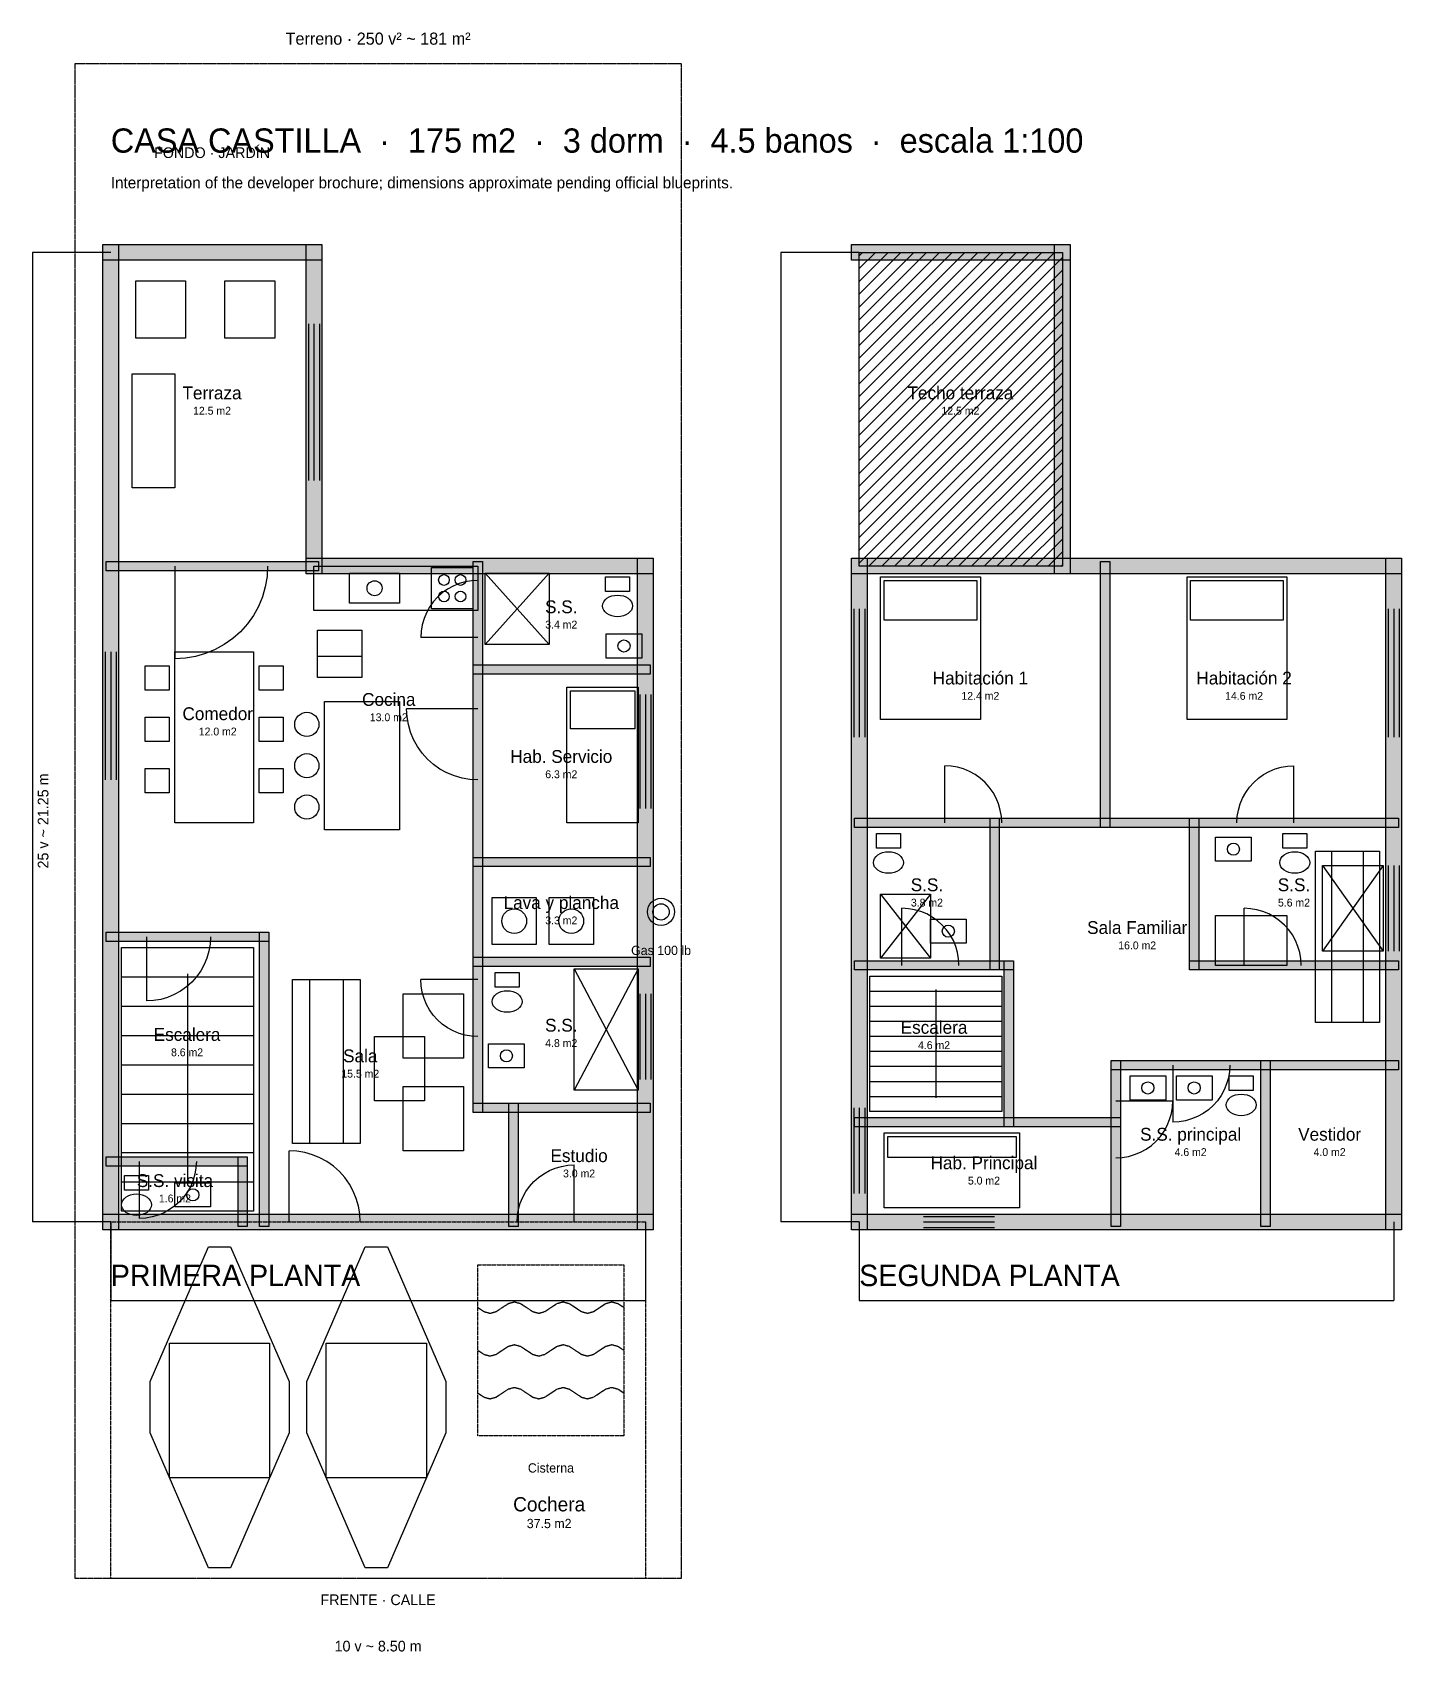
# Model space of a CAD drawing. Header units: millimetres. Extents: x -1100 to 18110, y -6027 to 16688.
import ezdxf
from ezdxf.enums import TextEntityAlignment as Align

# ---------------------------------------------------------------- set-up
doc = ezdxf.new("R2010")
doc.units = ezdxf.units.MM
doc.linetypes.add('DASHDOT', pattern=[3.556, 2.54, -0.508, 0, -0.508])
doc.linetypes.add('DASHED', pattern=[1.524, 1.27, -0.254])
for name, color, linetype in [('A-ANNO-DIMS', 2, 'Continuous'), ('A-ANNO-TEXT', 7, 'Continuous'), ('A-DOOR', 3, 'Continuous'), ('A-GLAZ', 4, 'Continuous'), ('A-KITCHEN', 30, 'Continuous'), ('A-PROP', 3, 'DASHDOT'), ('A-ROOF', 1, 'Continuous'), ('A-SITE', 8, 'DASHED'), ('A-WALL', 7, 'Continuous'), ('A-WALL-PATT', 8, 'Continuous'), ('I-FURN', 9, 'Continuous'), ('M-GAS', 2, 'Continuous'), ('P-CIST', 4, 'DASHED')]:
    doc.layers.add(name, color=color, linetype=linetype)
doc.styles.add('OpenSansCondensed-Light', font='OpenSansCondensed-Light.ttf')
doc.dimstyles.new('EZDXF', dxfattribs={"dimtxt": 0.25, "dimasz": 0.175, "dimexe": 0.375, "dimexo": 0.125, "dimgap": 0.1, "dimtad": 1, "dimlfac": 100, "dimzin": 12, "dimdsep": 46, "dimtxsty": 'OpenSansCondensed-Light', "dimblk": 'ARCHTICK', "dimcen": 2.5, "dimazin": 3, "dimtfac": 0.5, "dimtmove": 2, "dimatfit": 3})

# ---------------------------------------------------------------- blocks, each defined once
blk = doc.blocks.new('_ARCHTICK')
at = {"color": 0, "linetype": 'BYBLOCK', "const_width": 0.15}
blk.add_lwpolyline([(-0.5, -0.5), (0.5, 0.5)], dxfattribs=at)

msp = doc.modelspace()

# ---------------------------------------------------------------- hatches: boundary and pattern name
at = {"layer": 'A-ROOF'}
h = msp.add_hatch(dxfattribs=at)
h.set_pattern_fill('ANSI31', scale=40)
h.paths.add_polyline_path([(10500, 13600), (13350, 13600), (13350, 9200), (10500, 9200)])
at = {"layer": 'A-WALL-PATT'}
for points in [[(-110, 13710), (2960, 13710), (2960, 13490), (-110, 13490)], [(-110, 13710), (110, 13710), (110, -110), (-110, -110)], [(2740, 13710), (2960, 13710), (2960, 9090), (2740, 9090)], [(10390, 13710), (13460, 13710), (13460, 13490), (10390, 13490)], [(13240, 13710), (13460, 13710), (13460, 9090), (13240, 9090)], [(-65, 9265), (2915, 9265), (2915, 9135), (-65, 9135)], [(2740, 9310), (7610, 9310), (7610, 9090), (2740, 9090)], [(5085, 9265), (5215, 9265), (5215, 1535), (5085, 1535)], [(7390, 9310), (7610, 9310), (7610, -110), (7390, -110)], [(10390, 9310), (10610, 9310), (10610, -110), (10390, -110)], [(10390, 9310), (13460, 9310), (13460, 9090), (10390, 9090)], [(13240, 9310), (18110, 9310), (18110, 9090), (13240, 9090)], [(13885, 9265), (14015, 9265), (14015, 5535), (13885, 5535)], [(17890, 9310), (18110, 9310), (18110, -110), (17890, -110)], [(5085, 7815), (7565, 7815), (7565, 7685), (5085, 7685)], [(10435, 5665), (14015, 5665), (14015, 5535), (10435, 5535)], [(12335, 5665), (12465, 5665), (12465, 3535), (12335, 3535)], [(13885, 5665), (18065, 5665), (18065, 5535), (13885, 5535)], [(15135, 5665), (15265, 5665), (15265, 3535), (15135, 3535)], [(5085, 5115), (7565, 5115), (7565, 4985), (5085, 4985)], [(-65, 4065), (2215, 4065), (2215, 3935), (-65, 3935)], [(2085, 4065), (2215, 4065), (2215, -65), (2085, -65)], [(5085, 3715), (7565, 3715), (7565, 3585), (5085, 3585)], [(10435, 3665), (12465, 3665), (12465, 3535), (10435, 3535)], [(10435, 3665), (12665, 3665), (12665, 3535), (10435, 3535)], [(12535, 3665), (12665, 3665), (12665, 1335), (12535, 1335)], [(15135, 3665), (18065, 3665), (18065, 3535), (15135, 3535)], [(14035, 2265), (14165, 2265), (14165, -65), (14035, -65)], [(14035, 2265), (18065, 2265), (18065, 2135), (14035, 2135)], [(16135, 2265), (16265, 2265), (16265, -65), (16135, -65)], [(5085, 1665), (7565, 1665), (7565, 1535), (5085, 1535)], [(5585, 1665), (5715, 1665), (5715, -65), (5585, -65)], [(10435, 1465), (12665, 1465), (12665, 1335), (10435, 1335)], [(10435, 1465), (14165, 1465), (14165, 1335), (10435, 1335)], [(-65, 915), (1915, 915), (1915, 785), (-65, 785)], [(1785, 915), (1915, 915), (1915, -65), (1785, -65)], [(-110, 110), (7610, 110), (7610, -110), (-110, -110)], [(10390, 110), (18110, 110), (18110, -110), (10390, -110)]]:
    msp.add_hatch(color=8, dxfattribs=at).paths.add_polyline_path(points)

# ---------------------------------------------------------------- linework, layer by layer
at = {"layer": 'A-DOOR'}
for p, q in [((900, 9200), (900, 7900)), ((5150, 8200), (4350, 8200)), ((5150, 7200), (4150, 7200)), ((11700, 5600), (11700, 6400)), ((16600, 5600), (16600, 6400)), ((11100, 3600), (11100, 4400)), ((15900, 3600), (15900, 4400)), ((500, 4000), (500, 3100)), ((5150, 3400), (4350, 3400)), ((14900, 2200), (14900, 1400)), ((14100, 1700), (14900, 1700)), ((2500, 0), (2500, 1000)), ((400, 850), (400, 50)), ((6500, 0), (6500, 800))]:
    msp.add_line(p, q, dxfattribs=at)
for points in [[(2200, 9200), (2191.82587, 9054.44618), (2167.40629, 8910.72279), (2127.04833, 8770.63722), (2071.25953, 8635.95114), (2000.74146, 8508.3583), (1916.38093, 8389.46326), (1819.23882, 8280.76118), (1710.53674, 8183.61907), (1591.6417, 8099.25854), (1464.04886, 8028.74047), (1329.36278, 7972.95167), (1189.27721, 7932.59371), (1045.55382, 7908.17413), (900, 7900)], [(5150, 9000), (5060.42842, 8994.96977), (4971.98325, 8979.94233), (4885.77675, 8955.10666), (4802.89301, 8920.77509), (4724.37434, 8877.37936), (4651.20816, 8825.46519), (4584.31458, 8765.68542), (4524.53481, 8698.79184), (4472.62064, 8625.62566), (4429.22491, 8547.10699), (4394.89334, 8464.22325), (4370.05767, 8378.01675), (4355.03023, 8289.57158), (4350, 8200)], [(5150, 6200), (5038.03552, 6206.28779), (4927.47907, 6225.07209), (4819.72094, 6256.11667), (4716.11626, 6299.03113), (4617.96792, 6353.2758), (4526.5102, 6418.16852), (4442.89322, 6492.89322), (4368.16852, 6576.5102), (4303.2758, 6667.96792), (4249.03113, 6766.11626), (4206.11667, 6869.72094), (4175.07209, 6977.47907), (4156.28779, 7088.03552), (4150, 7200)], [(12500, 5600), (12494.96977, 5689.57158), (12479.94233, 5778.01675), (12455.10666, 5864.22325), (12420.77509, 5947.10699), (12377.37936, 6025.62566), (12325.46519, 6098.79184), (12265.68542, 6165.68542), (12198.79184, 6225.46519), (12125.62566, 6277.37936), (12047.10699, 6320.77509), (11964.22325, 6355.10666), (11878.01675, 6379.94233), (11789.57158, 6394.96977), (11700, 6400)], [(15800, 5600), (15805.03023, 5689.57158), (15820.05767, 5778.01675), (15844.89334, 5864.22325), (15879.22491, 5947.10699), (15922.62064, 6025.62566), (15974.53481, 6098.79184), (16034.31458, 6165.68542), (16101.20816, 6225.46519), (16174.37434, 6277.37936), (16252.89301, 6320.77509), (16335.77675, 6355.10666), (16421.98325, 6379.94233), (16510.42842, 6394.96977), (16600, 6400)], [(11900, 3600), (11894.96977, 3689.57158), (11879.94233, 3778.01675), (11855.10666, 3864.22325), (11820.77509, 3947.10699), (11777.37936, 4025.62566), (11725.46519, 4098.79184), (11665.68542, 4165.68542), (11598.79184, 4225.46519), (11525.62566, 4277.37936), (11447.10699, 4320.77509), (11364.22325, 4355.10666), (11278.01675, 4379.94233), (11189.57158, 4394.96977), (11100, 4400)], [(16700, 3600), (16694.96977, 3689.57158), (16679.94233, 3778.01675), (16655.10666, 3864.22325), (16620.77509, 3947.10699), (16577.37936, 4025.62566), (16525.46519, 4098.79184), (16465.68542, 4165.68542), (16398.79184, 4225.46519), (16325.62566, 4277.37936), (16247.10699, 4320.77509), (16164.22325, 4355.10666), (16078.01675, 4379.94233), (15989.57158, 4394.96977), (15900, 4400)], [(1400, 4000), (1394.34099, 3899.23197), (1377.43512, 3799.73116), (1349.495, 3702.74884), (1310.87198, 3609.50463), (1262.05178, 3521.17113), (1203.64833, 3438.85918), (1136.3961, 3363.6039), (1061.14082, 3296.35167), (978.82887, 3237.94822), (890.49537, 3189.12802), (797.25116, 3150.505), (700.26884, 3122.56488), (600.76803, 3105.65901), (500, 3100)], [(5150, 2600), (5060.42842, 2605.03023), (4971.98325, 2620.05767), (4885.77675, 2644.89334), (4802.89301, 2679.22491), (4724.37434, 2722.62064), (4651.20816, 2774.53481), (4584.31458, 2834.31458), (4524.53481, 2901.20816), (4472.62064, 2974.37434), (4429.22491, 3052.89301), (4394.89334, 3135.77675), (4370.05767, 3221.98325), (4355.03023, 3310.42842), (4350, 3400)], [(15700, 2200), (15694.96977, 2110.42842), (15679.94233, 2021.98325), (15655.10666, 1935.77675), (15620.77509, 1852.89301), (15577.37936, 1774.37434), (15525.46519, 1701.20816), (15465.68542, 1634.31458), (15398.79184, 1574.53481), (15325.62566, 1522.62064), (15247.10699, 1479.22491), (15164.22325, 1444.89334), (15078.01675, 1420.05767), (14989.57158, 1405.03023), (14900, 1400)], [(14100, 900), (14189.57158, 905.03023), (14278.01675, 920.05767), (14364.22325, 944.89334), (14447.10699, 979.22491), (14525.62566, 1022.62064), (14598.79184, 1074.53481), (14665.68542, 1134.31458), (14725.46519, 1201.20816), (14777.37936, 1274.37434), (14820.77509, 1352.89301), (14855.10666, 1435.77675), (14879.94233, 1521.98325), (14894.96977, 1610.42842), (14900, 1700)], [(3500, 0), (3493.71221, 111.96448), (3474.92791, 222.52093), (3443.88333, 330.27906), (3400.96887, 433.88374), (3346.7242, 532.03208), (3281.83148, 623.4898), (3207.10678, 707.10678), (3123.4898, 781.83148), (3032.03208, 846.7242), (2933.88374, 900.96887), (2830.27906, 943.88333), (2722.52093, 974.92791), (2611.96448, 993.71221), (2500, 1000)], [(1200, 850), (1194.96977, 760.42842), (1179.94233, 671.98325), (1155.10666, 585.77675), (1120.77509, 502.89301), (1077.37936, 424.37434), (1025.46519, 351.20816), (965.68542, 284.31458), (898.79184, 224.53481), (825.62566, 172.62064), (747.10699, 129.22491), (664.22325, 94.89334), (578.01675, 70.05767), (489.57158, 55.03023), (400, 50)], [(5700, 0), (5705.03023, 89.57158), (5720.05767, 178.01675), (5744.89334, 264.22325), (5779.22491, 347.10699), (5822.62064, 425.62566), (5874.53481, 498.79184), (5934.31458, 565.68542), (6001.20816, 625.46519), (6074.37434, 677.37936), (6152.89301, 720.77509), (6235.77675, 755.10666), (6321.98325, 779.94233), (6410.42842, 794.96977), (6500, 800)]]:
    msp.add_lwpolyline(points, dxfattribs=at)
at = {"layer": 'A-GLAZ'}
for p, q in [((2773, 12600), (2773, 10400)), ((2850, 12600), (2850, 10400)), ((2927, 12600), (2927, 10400)), ((10423, 8600), (10423, 6800)), ((10500, 8600), (10500, 6800)), ((10577, 8600), (10577, 6800)), ((17923, 8600), (17923, 6800)), ((18000, 8600), (18000, 6800)), ((18077, 8600), (18077, 6800)), ((-77, 8000), (-77, 6200)), ((0, 8000), (0, 6200)), ((77, 8000), (77, 6200)), ((7423, 7400), (7423, 5800)), ((7500, 7400), (7500, 5800)), ((7577, 7400), (7577, 5800)), ((17923, 5000), (17923, 3800)), ((18000, 5000), (18000, 3800)), ((18077, 5000), (18077, 3800)), ((7423, 3200), (7423, 2000)), ((7500, 3200), (7500, 2000)), ((7577, 3200), (7577, 2000)), ((10423, 1600), (10423, 400)), ((10500, 1600), (10500, 400)), ((10577, 1600), (10577, 400)), ((11400, 77), (12400, 77)), ((11400, 0), (12400, 0)), ((11400, -77), (12400, -77))]:
    msp.add_line(p, q, dxfattribs=at)
at = {"layer": 'A-KITCHEN'}
msp.add_line((2900, 7937), (3520, 7937), dxfattribs=at)
for points in [[(2850, 9200), (5150, 9200), (5150, 8580), (2850, 8580)], [(3350, 9100), (4050, 9100), (4050, 8680), (3350, 8680)], [(4500, 9180), (5080, 9180), (5080, 8600), (4500, 8600)], [(2900, 8300), (3520, 8300), (3520, 7640), (2900, 7640)], [(3000, 7300), (4050, 7300), (4050, 5500), (3000, 5500)]]:
    msp.add_lwpolyline(points, close=True, dxfattribs=at)
for centre, radius in [((3700, 8890), 105), ((4674, 9006), 75.4), ((4906, 9006), 75.4), ((4674, 8774), 75.4), ((4906, 8774), 75.4), ((2750, 6980), 170), ((2750, 6400), 170), ((2750, 5820), 170)]:
    msp.add_circle(centre, radius, dxfattribs=at)
at = {"layer": 'A-PROP'}
msp.add_lwpolyline([(-500, 16250), (8000, 16250), (8000, -5000), (-500, -5000)], close=True, dxfattribs=at)
at = {"layer": 'A-ROOF'}
msp.add_lwpolyline([(10500, 13600), (13350, 13600), (13350, 9200), (10500, 9200)], close=True, dxfattribs=at)
at = {"layer": 'A-SITE'}
msp.add_lwpolyline([(0, 0), (7500, 0), (7500, -5000), (0, -5000)], close=True, dxfattribs=at)
at = {"layer": 'A-WALL'}
for points in [[(-110, 13710), (2960, 13710), (2960, 13490), (-110, 13490)], [(-110, 13710), (110, 13710), (110, -110), (-110, -110)], [(2740, 13710), (2960, 13710), (2960, 9090), (2740, 9090)], [(10390, 13710), (13460, 13710), (13460, 13490), (10390, 13490)], [(13240, 13710), (13460, 13710), (13460, 9090), (13240, 9090)], [(-65, 9265), (2915, 9265), (2915, 9135), (-65, 9135)], [(2740, 9310), (7610, 9310), (7610, 9090), (2740, 9090)], [(5085, 9265), (5215, 9265), (5215, 1535), (5085, 1535)], [(7390, 9310), (7610, 9310), (7610, -110), (7390, -110)], [(10390, 9310), (10610, 9310), (10610, -110), (10390, -110)], [(10390, 9310), (13460, 9310), (13460, 9090), (10390, 9090)], [(13240, 9310), (18110, 9310), (18110, 9090), (13240, 9090)], [(13885, 9265), (14015, 9265), (14015, 5535), (13885, 5535)], [(17890, 9310), (18110, 9310), (18110, -110), (17890, -110)], [(5085, 7815), (7565, 7815), (7565, 7685), (5085, 7685)], [(10435, 5665), (14015, 5665), (14015, 5535), (10435, 5535)], [(12335, 5665), (12465, 5665), (12465, 3535), (12335, 3535)], [(13885, 5665), (18065, 5665), (18065, 5535), (13885, 5535)], [(15135, 5665), (15265, 5665), (15265, 3535), (15135, 3535)], [(5085, 5115), (7565, 5115), (7565, 4985), (5085, 4985)], [(-65, 4065), (2215, 4065), (2215, 3935), (-65, 3935)], [(2085, 4065), (2215, 4065), (2215, -65), (2085, -65)], [(5085, 3715), (7565, 3715), (7565, 3585), (5085, 3585)], [(10435, 3665), (12465, 3665), (12465, 3535), (10435, 3535)], [(10435, 3665), (12665, 3665), (12665, 3535), (10435, 3535)], [(12535, 3665), (12665, 3665), (12665, 1335), (12535, 1335)], [(15135, 3665), (18065, 3665), (18065, 3535), (15135, 3535)], [(14035, 2265), (14165, 2265), (14165, -65), (14035, -65)], [(14035, 2265), (18065, 2265), (18065, 2135), (14035, 2135)], [(16135, 2265), (16265, 2265), (16265, -65), (16135, -65)], [(5085, 1665), (7565, 1665), (7565, 1535), (5085, 1535)], [(5585, 1665), (5715, 1665), (5715, -65), (5585, -65)], [(10435, 1465), (12665, 1465), (12665, 1335), (10435, 1335)], [(10435, 1465), (14165, 1465), (14165, 1335), (10435, 1335)], [(-65, 915), (1915, 915), (1915, 785), (-65, 785)], [(1785, 915), (1915, 915), (1915, -65), (1785, -65)], [(-110, 110), (7610, 110), (7610, -110), (-110, -110)], [(10390, 110), (18110, 110), (18110, -110), (10390, -110)]]:
    msp.add_lwpolyline(points, close=True, dxfattribs=at)
at = {"layer": 'I-FURN'}
for p, q in [((5250, 9100), (6150, 8100)), ((6150, 9100), (5250, 8100)), ((17000, 5000), (17850, 3800)), ((17850, 5000), (17000, 3800)), ((10800, 4600), (11500, 3700)), ((11500, 4600), (10800, 3700)), ((150, 3438.88889), (2000, 3438.88889)), ((1075, 3480), (1075, 520)), ((6500, 3550), (7400, 1850)), ((7400, 3550), (6500, 1850)), ((10650, 3238.88889), (12500, 3238.88889)), ((11575, 3260), (11575, 1740)), ((150, 3027.77778), (2000, 3027.77778)), ((10650, 3027.77778), (12500, 3027.77778)), ((10650, 2816.66667), (12500, 2816.66667)), ((150, 2616.66667), (2000, 2616.66667)), ((10650, 2605.55556), (12500, 2605.55556)), ((10650, 2394.44444), (12500, 2394.44444)), ((150, 2205.55556), (2000, 2205.55556)), ((10650, 2183.33333), (12500, 2183.33333)), ((10650, 1972.22222), (12500, 1972.22222)), ((150, 1794.44444), (2000, 1794.44444)), ((10650, 1761.11111), (12500, 1761.11111)), ((150, 1383.33333), (2000, 1383.33333)), ((150, 972.22222), (2000, 972.22222)), ((150, 561.11111), (2000, 561.11111))]:
    msp.add_line(p, q, dxfattribs=at)
for points in [[(350, 13200), (1050, 13200), (1050, 12400), (350, 12400)], [(1600, 13200), (2300, 13200), (2300, 12400), (1600, 12400)], [(300, 11900), (900, 11900), (900, 10300), (300, 10300)], [(5250, 9100), (6150, 9100), (6150, 8100), (5250, 8100)], [(6942, 9050), (7278, 9050), (7278, 8846), (6942, 8846)], [(10800, 9050), (12200, 9050), (12200, 7050), (10800, 7050)], [(10850, 9000), (12150, 9000), (12150, 8440), (10850, 8440)], [(15100, 9050), (16500, 9050), (16500, 7050), (15100, 7050)], [(15150, 9000), (16450, 9000), (16450, 8440), (15150, 8440)], [(6950, 8250), (7450, 8250), (7450, 7910), (6950, 7910)], [(900, 8000), (2000, 8000), (2000, 5600), (900, 5600)], [(480, 7800), (820, 7800), (820, 7460), (480, 7460)], [(2080, 7800), (2420, 7800), (2420, 7460), (2080, 7460)], [(6400, 7500), (7400, 7500), (7400, 5600), (6400, 5600)], [(6450, 7450), (7350, 7450), (7350, 6918), (6450, 6918)], [(480, 7080), (820, 7080), (820, 6740), (480, 6740)], [(2080, 7080), (2420, 7080), (2420, 6740), (2080, 6740)], [(480, 6360), (820, 6360), (820, 6020), (480, 6020)], [(2080, 6360), (2420, 6360), (2420, 6020), (2080, 6020)], [(10742, 5450), (11078, 5450), (11078, 5246), (10742, 5246)], [(15500, 5400), (16000, 5400), (16000, 5060), (15500, 5060)], [(16442, 5450), (16778, 5450), (16778, 5246), (16442, 5246)], [(16900, 5200), (17800, 5200), (17800, 2800), (16900, 2800)], [(16900, 5200), (17125, 5200), (17125, 2800), (16900, 2800)], [(17000, 5000), (17850, 5000), (17850, 3800), (17000, 3800)], [(17575, 5200), (17800, 5200), (17800, 2800), (17575, 2800)], [(5350, 4550), (5970, 4550), (5970, 3890), (5350, 3890)], [(6150, 4550), (6770, 4550), (6770, 3890), (6150, 3890)], [(10800, 4600), (11500, 4600), (11500, 3700), (10800, 3700)], [(11500, 4250), (12000, 4250), (12000, 3910), (11500, 3910)], [(15500, 4300), (16500, 4300), (16500, 3600), (15500, 3600)], [(150, 3850), (2000, 3850), (2000, 150), (150, 150)], [(5392, 3500), (5728, 3500), (5728, 3296), (5392, 3296)], [(6500, 3550), (7400, 3550), (7400, 1850), (6500, 1850)], [(10650, 3450), (12500, 3450), (12500, 1550), (10650, 1550)], [(2550, 3400), (3500, 3400), (3500, 1100), (2550, 1100)], [(2550, 3400), (2787.5, 3400), (2787.5, 1100), (2550, 1100)], [(3262.5, 3400), (3500, 3400), (3500, 1100), (3262.5, 1100)], [(4100, 3200), (4950, 3200), (4950, 2300), (4100, 2300)], [(3700, 2600), (4400, 2600), (4400, 1700), (3700, 1700)], [(5300, 2500), (5800, 2500), (5800, 2160), (5300, 2160)], [(14300, 2050), (14800, 2050), (14800, 1710), (14300, 1710)], [(14950, 2050), (15450, 2050), (15450, 1710), (14950, 1710)], [(15692, 2050), (16028, 2050), (16028, 1846), (15692, 1846)], [(4100, 1900), (4950, 1900), (4950, 1000), (4100, 1000)], [(10850, 1250), (12750, 1250), (12750, 200), (10850, 200)], [(10900, 1200), (12700, 1200), (12700, 906), (10900, 906)], [(192, 650), (528, 650), (528, 446), (192, 446)], [(900, 550), (1400, 550), (1400, 210), (900, 210)], [(1369, -350), (1681, -350), (2500, -2240), (2500, -2960), (1681, -4850), (1369, -4850), (550, -2960), (550, -2240)], [(3569, -350), (3881, -350), (4700, -2240), (4700, -2960), (3881, -4850), (3569, -4850), (2750, -2960), (2750, -2240)], [(823, -1700), (2227, -1700), (2227, -3590), (823, -3590)], [(3023, -1700), (4427, -1700), (4427, -3590), (3023, -3590)]]:
    msp.add_lwpolyline(points, close=True, dxfattribs=at)
for centre, radius in [((7200, 8080), 85), ((15750, 5230), 85), ((5660, 4220), 173.6), ((6460, 4220), 173.6), ((11750, 4080), 85), ((5550, 2330), 85), ((14550, 1880), 85), ((15200, 1880), 85), ((1150, 380), 85)]:
    msp.add_circle(centre, radius, dxfattribs=at)
for centre in [(7110, 8642), (10910, 5042), (16610, 5042), (5560, 3092), (15860, 1642), (360, 242)]:
    msp.add_ellipse(centre, major_axis=(210, 0), ratio=0.72, dxfattribs=at)
at = {"layer": 'M-GAS'}
for radius in [190, 114]:
    msp.add_circle((7720, 4350), radius, dxfattribs=at)
at = {"layer": 'P-CIST'}
msp.add_lwpolyline([(5150, -600), (7200, -600), (7200, -3000), (5150, -3000)], close=True, dxfattribs=at)
for points in [[(5150, -1200), (5235.41667, -1256.56854), (5320.83333, -1280), (5406.25, -1256.56854), (5491.66667, -1200), (5577.08333, -1143.43146), (5662.5, -1120), (5747.91667, -1143.43146), (5833.33333, -1200), (5918.75, -1256.56854), (6004.16667, -1280), (6089.58333, -1256.56854), (6175, -1200), (6260.41667, -1143.43146), (6345.83333, -1120), (6431.25, -1143.43146), (6516.66667, -1200), (6602.08333, -1256.56854), (6687.5, -1280), (6772.91667, -1256.56854), (6858.33333, -1200), (6943.75, -1143.43146), (7029.16667, -1120), (7114.58333, -1143.43146), (7200, -1200)], [(5150, -1800), (5235.41667, -1856.56854), (5320.83333, -1880), (5406.25, -1856.56854), (5491.66667, -1800), (5577.08333, -1743.43146), (5662.5, -1720), (5747.91667, -1743.43146), (5833.33333, -1800), (5918.75, -1856.56854), (6004.16667, -1880), (6089.58333, -1856.56854), (6175, -1800), (6260.41667, -1743.43146), (6345.83333, -1720), (6431.25, -1743.43146), (6516.66667, -1800), (6602.08333, -1856.56854), (6687.5, -1880), (6772.91667, -1856.56854), (6858.33333, -1800), (6943.75, -1743.43146), (7029.16667, -1720), (7114.58333, -1743.43146), (7200, -1800)], [(5150, -2400), (5235.41667, -2456.56854), (5320.83333, -2480), (5406.25, -2456.56854), (5491.66667, -2400), (5577.08333, -2343.43146), (5662.5, -2320), (5747.91667, -2343.43146), (5833.33333, -2400), (5918.75, -2456.56854), (6004.16667, -2480), (6089.58333, -2456.56854), (6175, -2400), (6260.41667, -2343.43146), (6345.83333, -2320), (6431.25, -2343.43146), (6516.66667, -2400), (6602.08333, -2456.56854), (6687.5, -2480), (6772.91667, -2456.56854), (6858.33333, -2400), (6943.75, -2343.43146), (7029.16667, -2320), (7114.58333, -2343.43146), (7200, -2400)]]:
    msp.add_lwpolyline(points, dxfattribs=at)

# ---------------------------------------------------------------- texts
at = {"layer": 'A-ANNO-TEXT'}
for s, height, p in [('CASA CASTILLA  ·  175 m2  ·  3 dorm  ·  4.5 banos  ·  escala 1:100', 340, (0, 15000)), ('PRIMERA PLANTA', 300, (0, -900)), ('SEGUNDA PLANTA', 300, (10500, -900))]:
    msp.add_text(s, height=height, dxfattribs=at).set_placement(p)
at = {"layer": 'A-ANNO-TEXT', "color": 30}
for s, p in [('FONDO · JARDÍN', (1420, 15000)), ('FRENTE · CALLE', (3750, -5300))]:
    msp.add_text(s, height=150, dxfattribs=at).set_placement(p, align=Align.MIDDLE_CENTER)
at = {"layer": 'A-ANNO-TEXT', "color": 8}
msp.add_text('Interpretation of the developer brochure; dimensions approximate pending official blueprints.', height=160, dxfattribs=at).set_placement((0, 14500))
at = {"layer": 'A-ANNO-TEXT'}
for s, p in [('Terraza', (1420, 11630)), ('Techo terraza', (11920, 11630)), ('S.S.', (6320, 8630)), ('Habitación 1', (12200, 7630)), ('Habitación 2', (15900, 7630)), ('Comedor', (1500, 7130)), ('Hab. Servicio', (6320, 6530)), ('S.S.', (11450, 4730)), ('S.S.', (16600, 4730)), ('Lava y plancha', (6320, 4480)), ('Sala Familiar', (14400, 4130)), ('Escalera', (1070, 2630)), ('S.S.', (6320, 2760)), ('Escalera', (11550, 2730)), ('Sala', (3500, 2330)), ('S.S. principal', (15150, 1230)), ('Vestidor', (17100, 1230)), ('Estudio', (6570, 930)), ('Hab. Principal', (12250, 830)), ('S.S. visita', (900, 580))]:
    msp.add_text(s, height=180, dxfattribs=at).set_placement(p, align=Align.MIDDLE_CENTER)
at = {"layer": 'A-ANNO-TEXT', "color": 8}
for s, p in [('12.5 m2', (1420, 11380)), ('12.5 m2', (11920, 11380)), ('3.4 m2', (6320, 8380)), ('12.4 m2', (12200, 7380)), ('14.6 m2', (15900, 7380)), ('13.0 m2', (3900, 7080)), ('12.0 m2', (1500, 6880)), ('6.3 m2', (6320, 6280)), ('3.8 m2', (11450, 4480)), ('5.6 m2', (16600, 4480)), ('3.3 m2', (6320, 4230)), ('16.0 m2', (14400, 3880)), ('4.8 m2', (6320, 2510)), ('4.6 m2', (11550, 2480)), ('8.6 m2', (1070, 2380)), ('15.5 m2', (3500, 2080)), ('4.6 m2', (15150, 980)), ('4.0 m2', (17100, 980)), ('3.0 m2', (6570, 680)), ('5.0 m2', (12250, 580)), ('1.6 m2', (900, 330))]:
    msp.add_text(s, height=110, dxfattribs=at).set_placement(p, align=Align.MIDDLE_CENTER)
at = {"layer": 'A-KITCHEN'}
msp.add_text('Cocina', height=180, dxfattribs=at).set_placement((3900, 7330), align=Align.MIDDLE_CENTER)
at = {"layer": 'A-PROP'}
for s, height, p in [('Terreno · 250 v² ~ 181 m²', 170, (3750, 16600)), ('10 v ~ 8.50 m', 150, (3750, -5950))]:
    msp.add_text(s, height=height, dxfattribs=at).set_placement(p, align=Align.MIDDLE_CENTER)
msp.add_text('25 v ~ 21.25 m', height=150, rotation=90, dxfattribs=at).set_placement((-950, 5625), align=Align.MIDDLE_CENTER)
at = {"layer": 'A-SITE'}
for s, height, p in [('Cochera', 200, (6150, -3960)), ('37.5 m2', 130, (6150, -4230))]:
    msp.add_text(s, height=height, dxfattribs=at).set_placement(p, align=Align.MIDDLE_CENTER)
at = {"layer": 'M-GAS'}
msp.add_text('Gas 100 lb', height=130, dxfattribs=at).set_placement((7720, 3810), align=Align.MIDDLE_CENTER)
at = {"layer": 'P-CIST'}
msp.add_text('Cisterna', height=130, dxfattribs=at).set_placement((6175, -3450), align=Align.MIDDLE_CENTER)

# ---------------------------------------------------------------- dimensions: what is measured, and where the dimension line sits
at = {"layer": 'A-ANNO-DIMS'}
for base, p1, p2 in [((-1100, 13600), (0, 13600), (0, 0)), ((9400, 13600), (10500, 13600), (10500, 0))]:
    msp.add_linear_dim(base=base, p1=p1, p2=p2, angle=90, dimstyle='EZDXF', override={"dimtxt": 2.5}, dxfattribs=at).render()
for base, p1, p2 in [((0, -1100), (0, 0), (7500, 0)), ((10500, -1100), (10500, 0), (18000, 0))]:
    msp.add_linear_dim(base=base, p1=p1, p2=p2, dimstyle='EZDXF', override={"dimtxt": 2.5}, dxfattribs=at).render()

doc.saveas('drawing.dxf')
